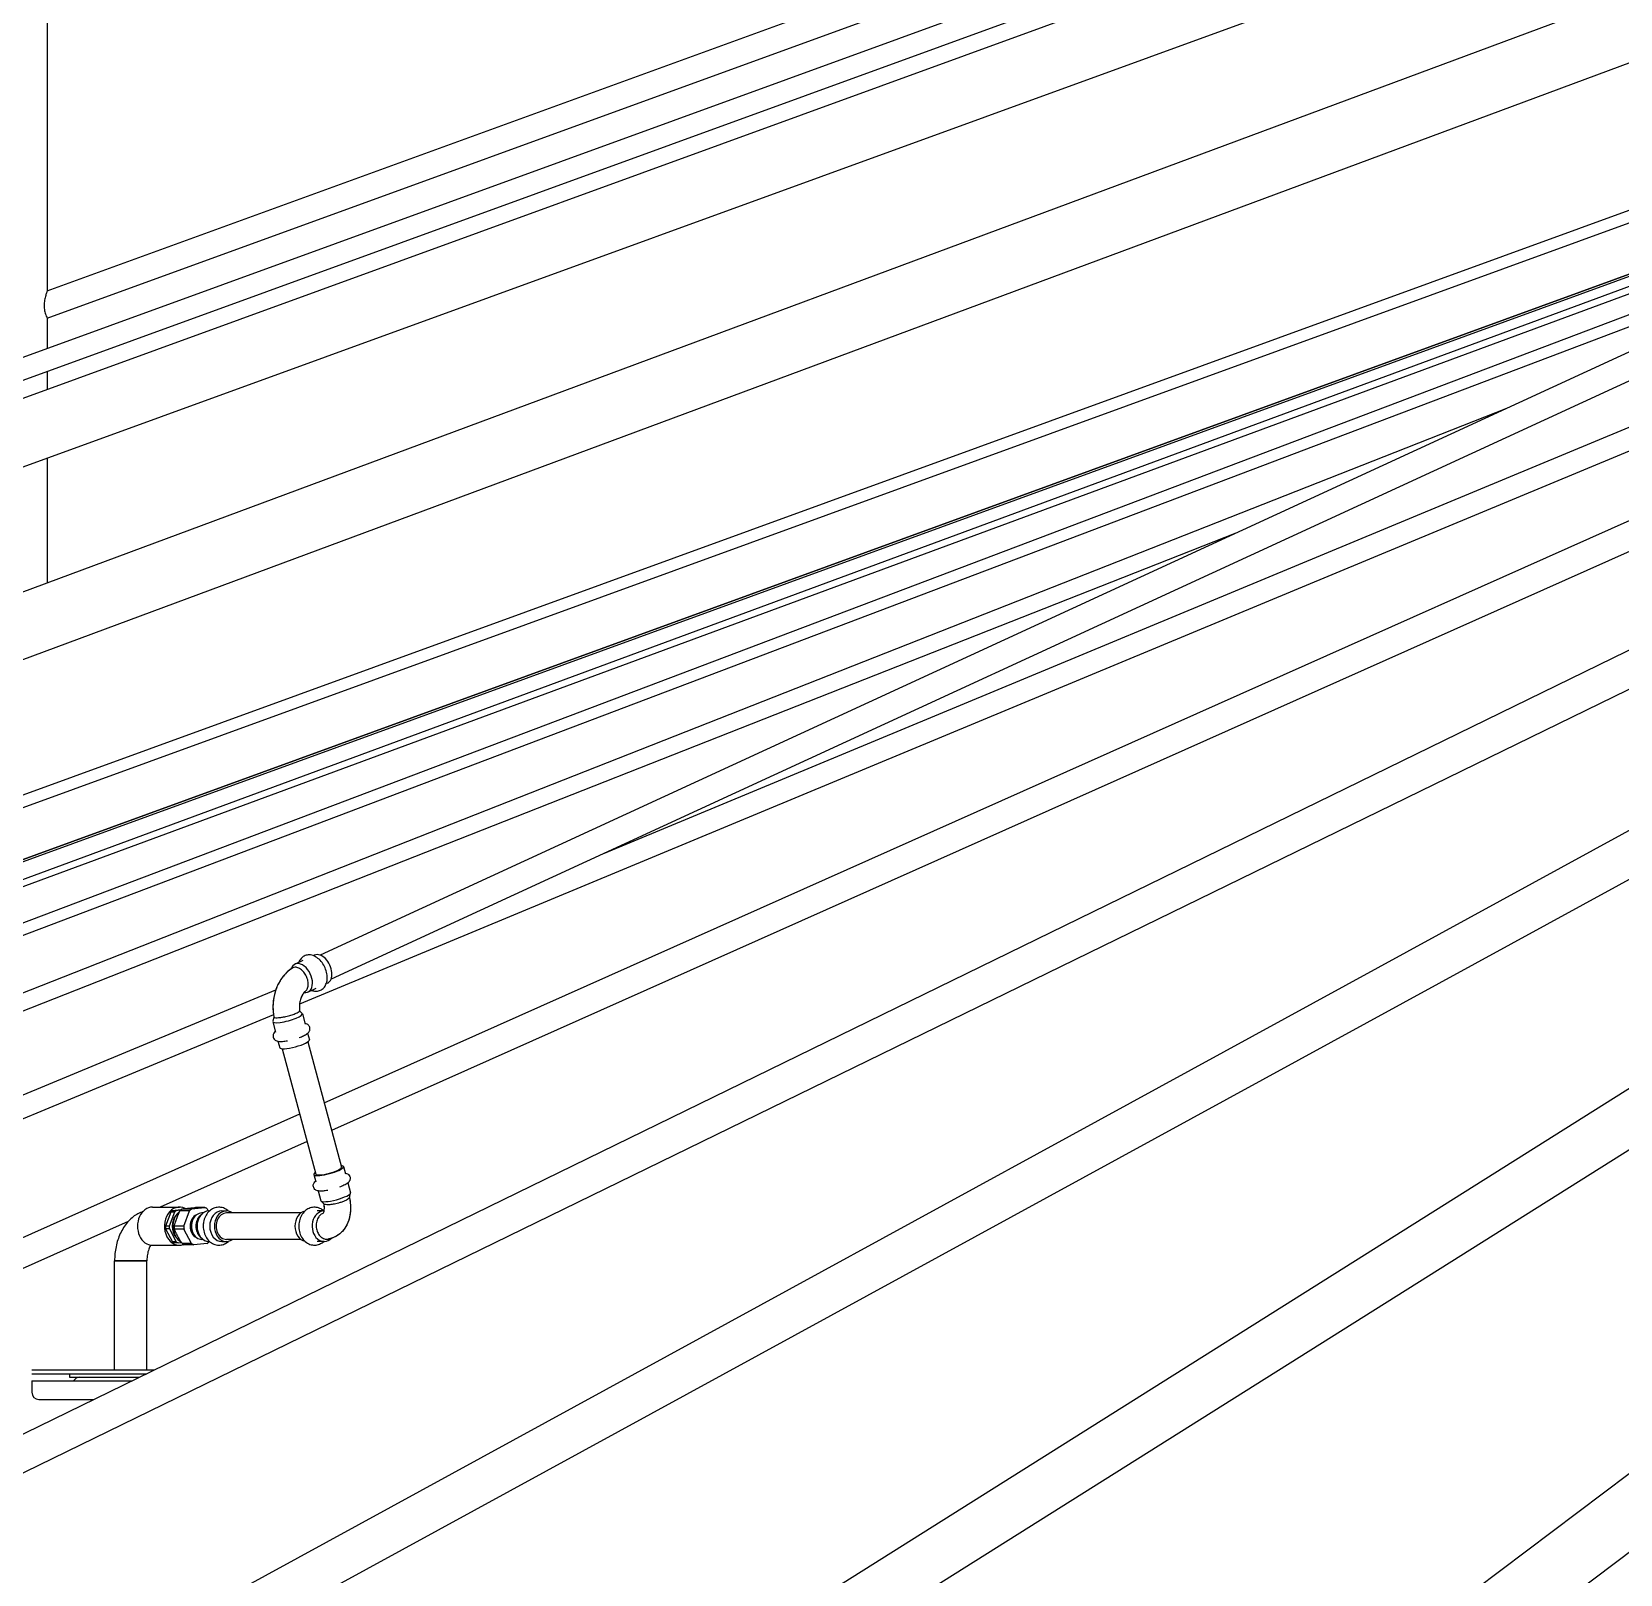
# Model space of a CAD drawing. Header units: millimetres. Extents: x 0 to 118900, y 0 to 84100.
# Drawn here: x 51196 to 52521, y 77146 to 78432 of the extents above; entities that cross this region are included whole.
import ezdxf

# ---------------------------------------------------------------- set-up
doc = ezdxf.new("R2010")
doc.units = ezdxf.units.MM
doc.header["$LTSCALE"] = 100
doc.layers.add('Visible', color=7, linetype='Continuous', lineweight=25)

msp = doc.modelspace()

# ---------------------------------------------------------------- linework, layer by layer
at = {"layer": 'Visible'}
for p, q in [((43572.42, 75388.32), (52658.96, 78695.55)), ((43578.58, 75371.4), (52703.4, 78692.57)), ((51209.23, 78215.73), (52469.79, 78674.54)), ((51209.23, 78193.06), (52469.79, 78651.87)), ((43674.33, 75391.35), (52493.15, 78601.14)), ((43692.8, 75340.61), (52511.61, 78550.4)), ((51209.23, 78523.06), (51209.23, 78215.73)), ((52574.05, 78479.47), (43611.89, 75149.54)), ((52574.05, 78422.93), (43611.89, 75093)), ((43611.89, 75037.91), (52567.91, 78297.63)), ((43611.89, 75027.27), (52573.12, 78288.89)), ((52749.02, 78266.73), (51436.7, 77662.08)), ((52579.07, 78248.44), (43611.89, 74979.53)), ((43611.89, 74979.51), (52579.07, 78248.44)), ((52579.56, 78246.58), (43611.89, 74977.46)), ((43723.1, 74968.86), (52581.75, 78239.38)), ((52583.76, 78233.94), (43739.85, 74968.86)), ((52758.23, 78246.75), (51445.9, 77642.09)), ((52597.37, 78211.97), (43721.16, 74849.85)), ((43893.38, 74925.57), (52590.95, 78220.03)), ((46244.54, 74849.01), (53102.84, 78196.9)), ((53174.19, 78199.2), (46311.18, 74849.01)), ((47188.2, 74849.01), (53321.3, 78199.2)), ((53395.87, 78199.2), (47262.77, 74849.01)), ((48232.47, 74849.01), (53558.52, 78199.2)), ((53640.08, 78199.2), (48314.03, 74849.01)), ((49364.2, 74849.01), (53816.23, 78199.2)), ((53903.76, 78199.2), (49451.72, 74849.01)), ((52809.28, 78199.2), (51419.6, 77621.27)), ((51440.13, 77538.75), (52919.97, 78199.2)), ((51673.87, 77747.13), (52760.9, 78199.2)), ((51209.23, 78193.06), (51209.23, 78167.89)), ((52964.05, 78193.04), (51446.33, 77515.69)), ((51209.23, 78148.73), (51209.23, 78133.83)), ((44128.63, 74849.01), (52426.01, 78117.9)), ((51209.23, 78076.37), (51209.23, 77972.36)), ((52200.23, 78013.87), (44166.9, 74849.01)), ((51412.61, 77650.53), (51413.32, 77651.88)), ((51422.46, 77657.5), (51415.98, 77654.51)), ((51432.2, 77661.98), (51431.2, 77661.53)), ((51442.91, 77638.73), (51441.92, 77638.28)), ((44705.07, 74849.01), (51399.87, 77633.18)), ((51433.18, 77634.25), (51426.69, 77631.26)), ((51397.91, 77612.25), (44753.45, 74849.01)), ((51419.65, 77615.69), (51421.82, 77613.44)), ((51421.97, 77613.18), (51424.31, 77604.48)), ((51398.18, 77610.6), (51397.25, 77606.83)), ((51397.25, 77606.53), (51399.59, 77597.83)), ((51401.64, 77590.22), (51403.1, 77584.78)), ((51426.36, 77596.87), (51427.82, 77591.43)), ((51426.43, 77589.68), (51454.53, 77485.22)), ((51405.19, 77583.97), (51433.29, 77479.5)), ((45413.35, 74849.01), (51419.79, 77529.67)), ((51425.99, 77506.61), (51303.47, 77451.93)), ((51456.27, 77485.69), (51457.87, 77479.73)), ((51431.55, 77479.04), (51433.15, 77473.08)), ((51459.92, 77472.13), (51462.12, 77463.94)), ((51435.2, 77465.48), (51437.4, 77457.29)), ((51439.95, 77454.54), (51437.55, 77457.03)), ((51461.17, 77459.77), (51462.12, 77463.64)), ((51276.86, 77440.05), (45471.22, 74849.01)), ((51296.98, 77451.93), (51319.43, 77451.93)), ((51312.22, 77447.73), (51307.83, 77435.92)), ((51315.33, 77447.73), (51310.94, 77435.92)), ((51315.33, 77447.73), (51312.22, 77447.73)), ((51320.71, 77449.69), (51313.62, 77448.96)), ((51316.73, 77448.96), (51313.62, 77448.96)), ((51320.32, 77449.33), (51316.73, 77448.96)), ((51327.96, 77448.94), (51319.93, 77448.94)), ((51321.6, 77450.41), (51329.62, 77450.41)), ((51323.14, 77436), (51327.96, 77448.94)), ((51329.62, 77450.41), (51340.79, 77451.55)), ((51331.34, 77442.93), (51331.85, 77443.62)), ((51340.79, 77451.55), (51332.77, 77451.55)), ((51336.77, 77444.95), (51338.35, 77446.41)), ((51339.09, 77447.03), (51338.08, 77447.03)), ((51342.62, 77450.44), (51343.5, 77448.8)), ((51344.2, 77448.83), (51344.73, 77448.83)), ((51354.78, 77448.83), (51358.71, 77448.83)), ((51420.7, 77447.03), (51358.71, 77447.03)), ((51439.86, 77448.83), (51434.42, 77448.83)), ((51310.94, 77435.92), (51307.83, 77435.92)), ((51307.96, 77433.75), (51313.76, 77422.98)), ((51311.08, 77433.75), (51307.96, 77433.75)), ((51311.08, 77433.75), (51316.88, 77422.98)), ((51323.14, 77436), (51315.12, 77436)), ((51323.3, 77433.42), (51315.28, 77433.42)), ((51329.66, 77421.61), (51323.3, 77433.42)), ((51331.34, 77429.13), (51331.85, 77428.44)), ((51336.77, 77427.1), (51338.35, 77425.64)), ((51296.98, 77420.13), (51319.43, 77420.13)), ((51316.88, 77422.98), (51313.76, 77422.98)), ((51318.42, 77422.05), (51315.3, 77422.05)), ((51318.42, 77422.05), (51321.19, 77422.33)), ((51329.66, 77421.61), (51321.64, 77421.61)), ((51331.49, 77420.5), (51323.47, 77420.5)), ((51342.66, 77421.65), (51331.49, 77420.5)), ((51339.09, 77425.03), (51338.08, 77425.03)), ((51344.2, 77423.23), (51344.73, 77423.23)), ((51344.37, 77423.23), (51344.32, 77423.11)), ((51354.78, 77423.23), (51358.71, 77423.23)), ((51420.7, 77425.03), (51358.71, 77425.03)), ((51440.16, 77423.23), (51434.42, 77423.23)), ((51292.35, 77407.03), (51265.45, 77407.03)), ((51265.45, 77316.03), (51265.45, 77407.03)), ((51265.45, 77407.03), (51292.35, 77407.03)), ((51292.35, 77316.03), (51292.35, 77407.03)), ((51298.34, 77316.03), (51196.4, 77316.03)), ((51196.4, 77313.03), (51292.2, 77313.03)), ((51196.4, 77307.03), (51279.9, 77307.03)), ((51196.4, 77307.03), (51196.4, 77297.53)), ((51227.9, 77313.03), (51227.9, 77310.03)), ((51227.9, 77310.03), (51286.05, 77310.03)), ((51202.4, 77291.53), (51248.15, 77291.53))]:
    msp.add_line(p, q, dxfattribs=at)
for centre, start, end in [((51236.4, 77304.03), 90, 150), ((51202.4, 77297.53), 180, 270)]:
    msp.add_arc(centre, 6, start, end, dxfattribs=at)
for centre, major_axis, ratio, start_param, end_param in [((51421.33, 77642.89), (5.36, -11.63), 0.6302289, 5.8795218, 9.8754605), ((51437.55, 77650.36), (5.36, -11.63), 0.6302289, 0, 3.1415927), ((51409.61, 77609.85), (12.36, 3.33), 0.2028704, 3.0301878, 6.3945901), ((51415.46, 77588.1), (12.36, 3.33), 0.2028704, 3.1415927, 6.2831853), ((51443.91, 77482.36), (12.36, 3.33), 0.2028704, 2.6048425, 6.8199355), ((51443.91, 77482.36), (10.62, 2.86), 0.2028704, 3.1415927, 6.2831853), ((51319.43, 77436.03), (0, 15.9), 0.7818022, 5.8873067, 9.711505), ((51449.76, 77460.61), (12.36, 3.33), 0.2028704, 3.1415927, 6.2831853), ((51296.98, 77436.03), (0, 15.9), 0.7818022, 0, 3.1415927), ((51319.56, 77436.02), (0, -15.01), 0.7818022, 3.6723978, 3.817478), ((51322.67, 77436.03), (0, 11.9), 0.7818022, 0.7105247, 2.431068), ((51325.23, 77436.03), (0, -14.25), 0.7818022, 3.6621901, 5.8767635), ((51322.67, 77436.02), (0, -15.01), 0.7818022, 3.6723978, 3.817478), ((51328.12, 77436.02), (0, 16.63), 0.7818501, 0.5254699, 0.680941), ((51336.14, 77436.02), (0, 16.63), 0.7818022, 0.5256097, 0.6810808), ((51336.14, 77436.03), (0, 10), 0.7818022, 0.3039621, 2.8376306), ((51337, 77436.03), (0, -10), 0.7818022, 3.951038, 5.47374), ((51338.08, 77436.03), (0, 11), 0.7818022, 0, 3.1415927), ((51341.8, 77436.03), (0, 11), 0.7818022, 0.6244794, 2.5171133), ((51344.2, 77436.03), (0, -12.8), 0.7818022, 3.1415927, 6.2831853), ((51336.14, 77436.02), (0, 16.63), 0.7818022, 5.7615974, 5.9170685), ((51354.78, 77436.03), (0, -12.8), 0.7818022, 3.1415927, 6.2831853), ((51358.71, 77436.03), (0, -12.8), 0.7818022, 2.6048425, 6.8199355), ((51358.71, 77436.03), (0, 11), 0.7818022, 0, 3.1415927), ((51425.82, 77436.03), (0, -12.8), 0.7818022, 3.308741, 6.116037), ((51440.16, 77436.03), (0, -12.8), 0.7818022, 3.1715758, 6.9482568), ((51319.56, 77436.03), (0, -15.01), 0.7818022, 4.7195953, 4.8646756), ((51322.68, 77436.03), (0, -15.01), 0.7818022, 4.7195953, 4.8646756), ((51328.13, 77436.03), (0, 16.63), 0.7818863, 1.5728208, 1.7282919), ((51336.15, 77436.03), (0, 16.63), 0.7818022, 1.5728072, 1.7282783), ((51319.56, 77436.03), (0, -15.01), 0.7818022, 5.7667929, 5.9118731), ((51322.67, 77436.03), (0, -15.01), 0.7818022, 5.7667929, 5.9118731), ((51328.12, 77436.04), (0, -16.63), 0.7818384, 5.7617507, 5.9172218), ((51336.14, 77436.04), (0, -16.63), 0.7818022, 5.7615974, 5.9170685), ((51336.14, 77436.04), (0, -16.63), 0.7818022, 0.5256097, 0.6810808)]:
    msp.add_ellipse(centre, major_axis=major_axis, ratio=ratio, start_param=start_param, end_param=end_param, dxfattribs=at)
for points, knots in [([(51209.23, 78215.73), (51209.23, 78215.73), (51209.19, 78215.64), (51209.07, 78215.29), (51208.98, 78215.02), (51208.63, 78214.01), (51208.31, 78213.03), (51207.71, 78210.86), (51207.38, 78209.5), (51206.9, 78206.56), (51206.75, 78204.98), (51206.75, 78203.49)], [4.9881595, 4.9881595, 4.9881595, 4.9881595, 5.2005535, 5.2005535, 5.4129476, 5.4129476, 5.8377358, 5.8377358, 6.2837895, 6.2837895, 6.7298432, 6.7298432, 6.7298432, 6.7298432]), ([(51206.75, 78203.49), (51206.75, 78202.79), (51206.78, 78202.06), (51206.91, 78200.61), (51207.02, 78199.9), (51207.4, 78197.87), (51207.76, 78196.67), (51208.39, 78194.92), (51208.69, 78194.21), (51209.11, 78193.29), (51209.23, 78193.06), (51209.23, 78193.06)], [0, 0, 0, 0, 0.2122885, 0.2122885, 0.424577, 0.424577, 0.8491541, 0.8491541, 1.236196, 1.236196, 1.6232379, 1.6232379, 1.6232379, 1.6232379]), ([(51413.71, 77651.25), (51411.11, 77649.64), (51408.79, 77647.61), (51404.79, 77643.02), (51403.11, 77640.44), (51400.4, 77634.95), (51399.37, 77632.03), (51397.94, 77626.01), (51397.55, 77622.91), (51397.39, 77616.69), (51397.64, 77613.57), (51398.2, 77610.51)], [3.2430185, 3.2430185, 3.2430185, 3.2430185, 3.515738, 3.515738, 3.7884574, 3.7884574, 4.0611769, 4.0611769, 4.3338964, 4.3338964, 4.6066159, 4.6066159, 4.6066159, 4.6066159]), ([(51413.71, 77651.25), (51411.97, 77650.17), (51410.34, 77648.9), (51406.32, 77645.06), (51404.2, 77642.22), (51400.81, 77636.05), (51399.55, 77632.71), (51397.87, 77625.78), (51397.45, 77622.2), (51397.46, 77615.9), (51397.71, 77613.18), (51398.2, 77610.51)], [0.432385, 0.432385, 0.432385, 0.432385, 0.6155667, 0.6155667, 0.929726, 0.929726, 1.2438852, 1.2438852, 1.5580445, 1.5580445, 1.7959824, 1.7959824, 1.7959824, 1.7959824]), ([(51415.97, 77651.91), (51415.27, 77651.89), (51414.62, 77651.73), (51413.93, 77651.38), (51413.82, 77651.32), (51413.71, 77651.25)], [-6.94611736, -6.94611736, -6.94611736, -6.94611736, -6.62945107, -6.62945107, -6.57077988, -6.57077988, -6.57077988, -6.57077988]), ([(51424.76, 77632.18), (51424.92, 77632.3), (51425.08, 77632.44), (51425.88, 77633.26), (51426.36, 77634.15), (51426.92, 77636.23), (51427.01, 77637.4), (51426.81, 77639.87), (51426.54, 77641.15), (51425.67, 77643.69), (51425.08, 77644.92), (51423.63, 77647.23), (51422.79, 77648.28), (51420.94, 77650.05), (51419.94, 77650.75), (51417.92, 77651.7), (51416.91, 77651.93), (51415.97, 77651.91)], [-3.0350044, -3.0350044, -3.0350044, -3.0350044, -2.9338438, -2.9338438, -2.4966253, -2.4966253, -2.0768124, -2.0768124, -1.667573, -1.667573, -1.258917, -1.258917, -0.8459736, -0.8459736, -0.4266473, -0.4266473, 0, 0, 0, 0]), ([(51433.66, 77631.96), (51434.85, 77631.99), (51436.05, 77632.26), (51438.14, 77633.24), (51439.04, 77633.91), (51440.59, 77635.57), (51441.22, 77636.59), (51442.22, 77638.94), (51442.53, 77640.31), (51442.79, 77643.3), (51442.69, 77644.92), (51442.1, 77648.19), (51441.59, 77649.83), (51440.23, 77652.95), (51439.38, 77654.43), (51437.38, 77657.12), (51436.24, 77658.33), (51433.73, 77660.33), (51432.37, 77661.13), (51429.58, 77662.1), (51428.17, 77662.32), (51425.6, 77662.11), (51424.44, 77661.78), (51422.43, 77660.7), (51421.56, 77659.98), (51420.08, 77658.23), (51419.49, 77657.18), (51419.05, 77656.01), (51419.03, 77655.96), (51419.01, 77655.91)], [0, 0, 0, 0, 0.2695312, 0.2695312, 0.5165851, 0.5165851, 0.7842383, 0.7842383, 1.0994097, 1.0994097, 1.4489436, 1.4489436, 1.8028203, 1.8028203, 2.1549169, 2.1549169, 2.5083802, 2.5083802, 2.8603036, 2.8603036, 3.1797585, 3.1797585, 3.4435996, 3.4435996, 3.6911333, 3.6911333, 3.9640182, 3.9640182, 3.9755353, 3.9755353, 3.9755353, 3.9755353]), ([(51424.76, 77632.18), (51424.2, 77631.75), (51423.6, 77631.17), (51422.41, 77629.65), (51421.84, 77628.72), (51420.83, 77626.57), (51420.4, 77625.35), (51419.76, 77622.72), (51419.56, 77621.32), (51419.41, 77618.45), (51419.47, 77617), (51419.66, 77615.58)], [3.3252171, 3.3252171, 3.3252171, 3.3252171, 3.5686901, 3.5686901, 3.8121631, 3.8121631, 4.0556361, 4.0556361, 4.2991091, 4.2991091, 4.5425821, 4.5425821, 4.5425821, 4.5425821]), ([(51424.76, 77632.18), (51424.46, 77631.95), (51424.15, 77631.68), (51423.15, 77630.67), (51422.45, 77629.75), (51421.25, 77627.57), (51420.73, 77626.34), (51419.94, 77623.64), (51419.67, 77622.18), (51419.41, 77619.15), (51419.43, 77617.58), (51419.62, 77615.9), (51419.64, 77615.74), (51419.66, 77615.58)], [0.5145836, 0.5145836, 0.5145836, 0.5145836, 0.6451185, 0.6451185, 0.9252353, 0.9252353, 1.1850016, 1.1850016, 1.4438973, 1.4438973, 1.7046559, 1.7046559, 1.7319487, 1.7319487, 1.7319487, 1.7319487]), ([(51429.73, 77632.66), (51430.01, 77632.55), (51430.29, 77632.46), (51431.58, 77632.08), (51432.62, 77631.93), (51433.66, 77631.96)], [5.97796588, 5.97796588, 5.97796588, 5.97796588, 6.04650561, 6.04650561, 6.28318531, 6.28318531, 6.28318531, 6.28318531]), ([(51401.05, 77609.84), (51401.74, 77609.86), (51402.55, 77609.92), (51404.29, 77610.13), (51405.22, 77610.28), (51407.56, 77610.71), (51408.99, 77611.03), (51411.8, 77611.77), (51413.15, 77612.18), (51415.6, 77613.02), (51416.66, 77613.45), (51418.37, 77614.27), (51418.99, 77614.66), (51419.58, 77615.21), (51419.68, 77615.41), (51419.66, 77615.58)], [-6.9461174, -6.9461174, -6.9461174, -6.9461174, -6.6294511, -6.6294511, -6.3206085, -6.3206085, -5.8835873, -5.8835873, -5.44564, -5.44564, -5.0064557, -5.0064557, -4.5657316, -4.5657316, -4.2664043, -4.2664043, -4.2664043, -4.2664043]), ([(51399.45, 77598.34), (51399, 77597.96), (51398.56, 77597.52), (51398, 77596.57), (51397.85, 77596.28), (51397.56, 77595.42), (51397.46, 77594.79), (51397.59, 77593.61), (51397.75, 77593.1), (51398.22, 77592.2), (51398.52, 77591.83), (51399.21, 77591.19), (51399.59, 77590.95), (51400.51, 77590.49), (51401, 77590.35), (51402.77, 77589.99), (51404.02, 77590), (51406.72, 77590.19), (51408.09, 77590.37), (51409.53, 77590.63)], [3.6134954, 3.6134954, 3.6134954, 3.6134954, 3.8072763, 3.8072763, 3.8794543, 3.8794543, 3.9820755, 3.9820755, 4.0590263, 4.0590263, 4.1377325, 4.1377325, 4.2367222, 4.2367222, 4.3959979, 4.3959979, 4.8199609, 4.8199609, 5.1832906, 5.1832906, 5.1832906, 5.1832906]), ([(51398.2, 77610.51), (51398.24, 77610.3), (51398.47, 77610.13), (51399.37, 77609.87), (51400.1, 77609.81), (51401.05, 77609.84)], [-0.78720299, -0.78720299, -0.78720299, -0.78720299, -0.42664729, -0.42664729, 0, 0, 0, 0]), ([(51419.32, 77593.27), (51420.64, 77593.74), (51421.86, 77594.25), (51424.15, 77595.35), (51425.17, 77595.92), (51426.63, 77597.08), (51427.17, 77597.55), (51427.82, 77598.64), (51427.96, 77598.94), (51428.25, 77599.79), (51428.35, 77600.43), (51428.22, 77601.61), (51428.06, 77602.12), (51427.59, 77603.01), (51427.29, 77603.38), (51426.6, 77604.03), (51426.22, 77604.26), (51425.31, 77604.72), (51424.81, 77604.86), (51424.28, 77604.97), (51424.23, 77604.98), (51424.18, 77604.99)], [5.9846622, 5.9846622, 5.9846622, 5.9846622, 6.3310502, 6.3310502, 6.7148468, 6.7148468, 6.9488689, 6.9488689, 7.0210469, 7.0210469, 7.1236681, 7.1236681, 7.200619, 7.200619, 7.2793251, 7.2793251, 7.3783148, 7.3783148, 7.5375906, 7.5375906, 7.5544574, 7.5544574, 7.5544574, 7.5544574]), ([(51457.73, 77480.24), (51458.32, 77480.13), (51458.92, 77479.98), (51459.88, 77479.45), (51460.16, 77479.26), (51460.83, 77478.67), (51461.24, 77478.17), (51461.72, 77477.09), (51461.84, 77476.56), (51461.88, 77475.55), (51461.8, 77475.08), (51461.53, 77474.18), (51461.32, 77473.78), (51460.76, 77472.92), (51460.4, 77472.56), (51459.06, 77471.35), (51457.97, 77470.74), (51455.54, 77469.55), (51454.26, 77469.02), (51452.88, 77468.52)], [1.8172672, 1.8172672, 1.8172672, 1.8172672, 2.011048, 2.011048, 2.083226, 2.083226, 2.1858472, 2.1858472, 2.262798, 2.262798, 2.3415042, 2.3415042, 2.4404939, 2.4404939, 2.5997696, 2.5997696, 3.0237326, 3.0237326, 3.3870624, 3.3870624, 3.3870624, 3.3870624]), ([(51443.09, 77465.88), (51441.71, 77465.64), (51440.4, 77465.46), (51437.87, 77465.26), (51436.7, 77465.25), (51434.86, 77465.52), (51434.16, 77465.65), (51433.05, 77466.27), (51432.77, 77466.46), (51432.1, 77467.05), (51431.69, 77467.55), (51431.21, 77468.63), (51431.09, 77469.16), (51431.05, 77470.17), (51431.13, 77470.64), (51431.4, 77471.54), (51431.61, 77471.94), (51432.17, 77472.79), (51432.53, 77473.16), (51432.93, 77473.52), (51432.97, 77473.56), (51433.01, 77473.59)], [4.1884339, 4.1884339, 4.1884339, 4.1884339, 4.5348219, 4.5348219, 4.9186185, 4.9186185, 5.1526407, 5.1526407, 5.2248186, 5.2248186, 5.3274399, 5.3274399, 5.4043907, 5.4043907, 5.4830968, 5.4830968, 5.5820865, 5.5820865, 5.7413623, 5.7413623, 5.7582291, 5.7582291, 5.7582291, 5.7582291]), ([(51439.78, 77454.71), (51439.98, 77453.4), (51440.07, 77452.16), (51440.04, 77449.98), (51439.92, 77449.04), (51439.61, 77447.63), (51439.42, 77447.15), (51439.17, 77446.65), (51439.09, 77446.56), (51439.09, 77446.56)], [3.31441724, 3.31441724, 3.31441724, 3.31441724, 3.54626998, 3.54626998, 3.78129695, 3.78129695, 4.00334781, 4.00334781, 4.18194486, 4.18194486, 4.18194486, 4.18194486]), ([(51439.78, 77454.71), (51439.86, 77454.24), (51439.91, 77453.77), (51440.08, 77452.01), (51440.08, 77450.81), (51439.9, 77448.88), (51439.74, 77448.12), (51439.4, 77447.06), (51439.23, 77446.75), (51439.11, 77446.58), (51439.09, 77446.56), (51439.09, 77446.56)], [1.74362092, 1.74362092, 1.74362092, 1.74362092, 1.82747993, 1.82747993, 2.07207816, 2.07207816, 2.30080702, 2.30080702, 2.52234062, 2.52234062, 2.61114854, 2.61114854, 2.61114854, 2.61114854]), ([(51457.44, 77457.11), (51456.66, 77456.77), (51455.79, 77456.43), (51453.94, 77455.8), (51452.97, 77455.5), (51450.58, 77454.86), (51449.15, 77454.54), (51446.41, 77454.07), (51445.12, 77453.92), (51442.86, 77453.82), (51441.91, 77453.86), (51440.6, 77454.12), (51440.18, 77454.3), (51439.95, 77454.54)], [-6.9461174, -6.9461174, -6.9461174, -6.9461174, -6.6294511, -6.6294511, -6.3206085, -6.3206085, -5.8835873, -5.8835873, -5.44564, -5.44564, -5.0064557, -5.0064557, -4.6386425, -4.6386425, -4.6386425, -4.6386425]), ([(51461.2, 77459.92), (51461.75, 77457.12), (51462.04, 77454.3), (51462.07, 77448.67), (51461.79, 77445.87), (51460.5, 77440.4), (51459.48, 77437.73), (51456.47, 77432.78), (51454.45, 77430.49), (51449.86, 77427.25), (51447.45, 77426.17), (51444.47, 77425.46), (51443.98, 77425.37), (51443.49, 77425.29)], [3.2551739, 3.2551739, 3.2551739, 3.2551739, 3.5231215, 3.5231215, 3.7952816, 3.7952816, 4.0674418, 4.0674418, 4.3396019, 4.3396019, 4.5673124, 4.5673124, 4.6117621, 4.6117621, 4.6117621, 4.6117621]), ([(51461.2, 77459.92), (51461.61, 77457.82), (51461.88, 77455.71), (51462.17, 77450.33), (51461.98, 77447.07), (51460.65, 77440.73), (51459.5, 77437.63), (51456.11, 77432.32), (51453.99, 77430.05), (51449.26, 77426.95), (51446.84, 77425.95), (51444.07, 77425.39), (51443.78, 77425.34), (51443.49, 77425.29)], [1.6843776, 1.6843776, 1.6843776, 1.6843776, 1.8849556, 1.8849556, 2.1991149, 2.1991149, 2.5132741, 2.5132741, 2.7889744, 2.7889744, 3.0148541, 3.0148541, 3.0409657, 3.0409657, 3.0409657, 3.0409657]), ([(51461.17, 77459.77), (51461.16, 77459.74), (51461.15, 77459.71), (51461.01, 77459.33), (51460.62, 77458.92), (51459.36, 77458.04), (51458.49, 77457.58), (51457.44, 77457.11)], [-0.88359499, -0.88359499, -0.88359499, -0.88359499, -0.84597355, -0.84597355, -0.42664729, -0.42664729, 0, 0, 0, 0]), ([(51288.93, 77448.14), (51288.66, 77448.05), (51288.4, 77447.96), (51285.13, 77446.73), (51282.42, 77445.08), (51277.22, 77440.75), (51274.87, 77437.95), (51270.9, 77431.68), (51269.32, 77428.19), (51266.95, 77420.88), (51266.17, 77417.06), (51265.55, 77411.14), (51265.45, 77409.08), (51265.45, 77407.03)], [0.2081705, 0.2081705, 0.2081705, 0.2081705, 0.2298405, 0.2298405, 0.4781689, 0.4781689, 0.7776264, 0.7776264, 1.0917857, 1.0917857, 1.405945, 1.405945, 1.5707963, 1.5707963, 1.5707963, 1.5707963]), ([(51360.36, 77448.65), (51359.94, 77449.04), (51359.49, 77449.39), (51357.82, 77450.55), (51356.48, 77451.17), (51353.75, 77451.83), (51352.37, 77451.91), (51349.69, 77451.56), (51348.39, 77451.14), (51345.93, 77449.86), (51344.79, 77448.98), (51342.73, 77446.82), (51341.84, 77445.51), (51340.42, 77442.61), (51339.91, 77441), (51339.42, 77438.26), (51339.33, 77437.14), (51339.33, 77436.03)], [4.0955056, 4.0955056, 4.0955056, 4.0955056, 4.215218, 4.215218, 4.5245735, 4.5245735, 4.8137082, 4.8137082, 5.0998171, 5.0998171, 5.4010215, 5.4010215, 5.7238437, 5.7238437, 6.0610339, 6.0610339, 6.2831853, 6.2831853, 6.2831853, 6.2831853]), ([(51439.82, 77448.83), (51439.69, 77448.93), (51439.57, 77449.04), (51438.28, 77450.08), (51436.97, 77450.81), (51434.25, 77451.7), (51432.87, 77451.89), (51430.15, 77451.74), (51428.83, 77451.42), (51426.32, 77450.33), (51425.13, 77449.55), (51422.97, 77447.56), (51422.02, 77446.34), (51420.44, 77443.58), (51419.84, 77442.02), (51419.06, 77438.74), (51418.9, 77437.02), (51419.03, 77433.59), (51419.32, 77431.88), (51420.36, 77428.66), (51421.1, 77427.15), (51422.97, 77424.49), (51424.09, 77423.34), (51426.57, 77421.58), (51427.91, 77420.94), (51430.64, 77420.24), (51432.03, 77420.14), (51434.71, 77420.46), (51436.02, 77420.86), (51438.15, 77421.94), (51439.02, 77422.54), (51439.82, 77423.23)], [0.6416688, 0.6416688, 0.6416688, 0.6416688, 0.6756351, 0.6756351, 0.9897298, 0.9897298, 1.2813682, 1.2813682, 1.5657103, 1.5657103, 1.8621345, 1.8621345, 2.1805101, 2.1805101, 2.5159151, 2.5159151, 2.8581596, 2.8581596, 3.201579, 3.201579, 3.5426808, 3.5426808, 3.8738715, 3.8738715, 4.1836846, 4.1836846, 4.4726071, 4.4726071, 4.7577909, 4.7577909, 4.9787322, 4.9787322, 4.9787322, 4.9787322]), ([(51439.22, 77446.75), (51438.72, 77446.54), (51438.23, 77446.28), (51436.96, 77445.38), (51436.24, 77444.65), (51434.87, 77442.71), (51434.3, 77441.46), (51433.6, 77438.78), (51433.45, 77437.38), (51433.57, 77434.62), (51433.83, 77433.28), (51434.7, 77430.76), (51435.32, 77429.61), (51436.84, 77427.63), (51437.75, 77426.82), (51439.75, 77425.64), (51440.83, 77425.3), (51442.45, 77425.18), (51442.98, 77425.21), (51443.49, 77425.29)], [-3.4935954, -3.4935954, -3.4935954, -3.4935954, -3.2902801, -3.2902801, -2.9338438, -2.9338438, -2.4966253, -2.4966253, -2.0768124, -2.0768124, -1.667573, -1.667573, -1.258917, -1.258917, -0.8459736, -0.8459736, -0.4266473, -0.4266473, -0.2275272, -0.2275272, -0.2275272, -0.2275272]), ([(51339.33, 77436.03), (51339.33, 77434.31), (51339.56, 77432.59), (51340.47, 77429.32), (51341.15, 77427.77), (51342.91, 77425.01), (51343.98, 77423.8), (51346.38, 77421.9), (51347.7, 77421.18), (51350.42, 77420.33), (51351.8, 77420.16), (51354.51, 77420.34), (51355.82, 77420.68), (51358.26, 77421.76), (51359.37, 77422.51), (51360.36, 77423.4)], [0, 0, 0, 0, 0.3428056, 0.3428056, 0.6839699, 0.6839699, 1.0170097, 1.0170097, 1.3305738, 1.3305738, 1.622296, 1.622296, 1.9074536, 1.9074536, 2.1876797, 2.1876797, 2.1876797, 2.1876797]), ([(51295.5, 77420.24), (51295.43, 77420.12), (51295.36, 77420), (51294.8, 77419.01), (51294.32, 77417.95), (51293.45, 77415.47), (51293.08, 77414.04), (51292.54, 77410.91), (51292.38, 77409.21), (51292.35, 77407.34), (51292.35, 77407.19), (51292.35, 77407.03)], [0.8022696, 0.8022696, 0.8022696, 0.8022696, 0.83587307, 0.83587307, 1.0614195, 1.0614195, 1.29924684, 1.29924684, 1.54777558, 1.54777558, 1.57079633, 1.57079633, 1.57079633, 1.57079633])]:
    msp.add_open_spline(points, degree=3, knots=knots, dxfattribs=at)
for points, weights in [([(51315.12, 77436), (51317.01, 77442.47), (51319.93, 77448.94)], [2.58508153772, 2.86513203764, 2.58508153772]), ([(51321.6, 77450.41), (51326.67, 77450.98), (51332.77, 77451.55)], [2.585349433, 2.86542895491, 2.585349433]), ([(51321.64, 77421.61), (51317.95, 77427.52), (51315.28, 77433.42)], [2.58508153772, 2.86513203764, 2.58508153772])]:
    msp.add_rational_spline(points, weights, degree=2, dxfattribs=at)

doc.saveas('drawing.dxf')
